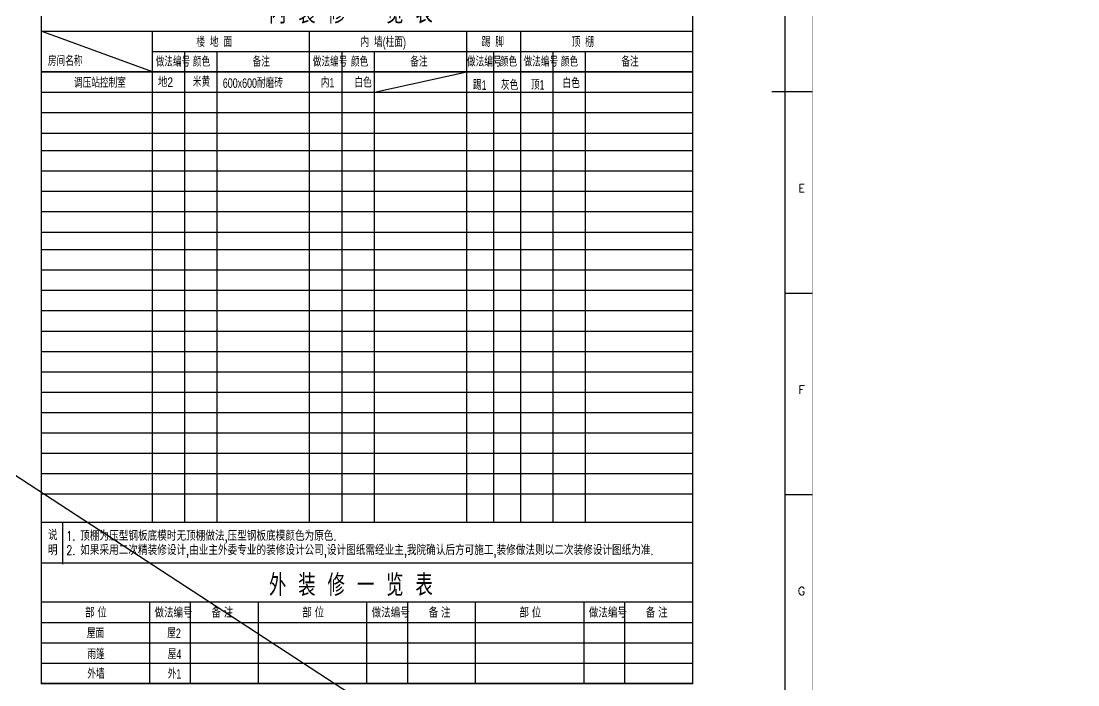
# Model space of a CAD drawing. Header units: millimetres. Extents: x 520869 to 643785, y -152849 to 11200.
# Drawn here: x 604862 to 643785, y -51175 to -26702 of the extents above; entities that cross this region are included whole.
import ezdxf
from ezdxf.enums import TextEntityAlignment as Align

# ---------------------------------------------------------------- set-up
doc = ezdxf.new("R2010")
doc.units = ezdxf.units.MM
doc.header["$LTSCALE"] = 1000
doc.layers.get('0').update_dxf_attribs({"color": 8})
for name, color, linetype in [('-人员定位', 6, 'Continuous'), ('PUB_TEXT', 8, 'Continuous'), ('工程做法表', 8, 'Continuous')]:
    doc.layers.add(name, color=color, linetype=linetype)
doc.styles.add('BIGFONT', font='haiwenrs.shx', dxfattribs={"width": 0.8, "bigfont": 'haiwenhz.shx'})
doc.styles.add('HZ', font='geditxt.shx', dxfattribs={"width": 0.75, "bigfont": 'hzfs_1.shx'})
doc.styles.get("Standard").update_dxf_attribs({"font": 'txt', "bigfont": 'gbcbig.shx'})

# ---------------------------------------------------------------- blocks, each defined once
blk = doc.blocks.new('GEDI_WK_A11')
at = {"color": 3}
for p, q in [((1040, 297), (1050, 297)), ((1040, 222.75), (1050, 222.75)), ((1040, 148.5), (1050, 148.5))]:
    blk.add_line(p, q, dxfattribs=at)
blk.add_lwpolyline([(0, 0, 0.1, 0.1, 0), (1050, 0, 0.1, 0.1, 0), (1050, 594, 0.1, 0.1, 0), (0, 594, 0.1, 0.1, 0)], format="xyseb", close=True, dxfattribs=at)
blk.add_lwpolyline([(25, 10), (1040, 10), (1040, 584), (25, 584)], close=True, dxfattribs=at)
blk.add_lwpolyline([(1035, 297, 0.5, 0.5, 0), (1050, 297, 0.5, 0.5, 0)], format="xyseb", dxfattribs=at)
for s, p in [('E', (1046, 259.88)), ('F', (1046, 185.62)), ('G', (1046, 111.38))]:
    blk.add_text(s, height=3, dxfattribs=at).set_placement(p, align=Align.CENTER)

msp = doc.modelspace()

# ---------------------------------------------------------------- linework, layer by layer
at = {"layer": '-人员定位'}
msp.add_line((520869.1, 11200.5), (643785.5, -68973.2), dxfattribs=at)
at = {"layer": '工程做法表'}
for p, q in [((609701.4, -28577), (605601.4, -27077)), ((605601.4, -27077), (629601.4, -27077)), ((609701.4, -27827), (629601.4, -27827)), ((610895.2, -45177), (610895.2, -27827)), ((612088.9, -45177), (612088.9, -27827)), ((616682.7, -45177), (616682.7, -27827)), ((617876.4, -45177), (617876.4, -27827)), ((622270.2, -45177), (622270.2, -27827)), ((623263.9, -45177), (623263.9, -27827)), ((624457.7, -45177), (624457.7, -27827)), ((625651.4, -45177), (625651.4, -27827)), ((629601.4, -28577), (605601.4, -28577)), ((605601.4, -28577), (629601.4, -28577)), ((605601.4, -28577), (629601.4, -28577)), ((617876.4, -29327), (621276.4, -28577)), ((605601.4, -29327), (629601.4, -29327)), ((605601.4, -30077), (629601.4, -30077)), ((605601.4, -30827), (629601.4, -30827)), ((605601.4, -31477), (629601.4, -31477)), ((605601.4, -31477), (629601.4, -31477)), ((605601.4, -32227), (629601.4, -32227)), ((605601.4, -32977), (629601.4, -32977)), ((605601.4, -33727), (629601.4, -33727)), ((605601.4, -34477), (629601.4, -34477)), ((605601.4, -35127), (629601.4, -35127)), ((605601.4, -35127), (629601.4, -35127)), ((605601.4, -35877), (629601.4, -35877)), ((605601.4, -36627), (629601.4, -36627)), ((605601.4, -37377), (629601.4, -37377)), ((605601.4, -37377), (629601.4, -37377)), ((605601.4, -38127), (629601.4, -38127)), ((605601.4, -38877), (629601.4, -38877)), ((605601.4, -39627), (629601.4, -39627)), ((605601.4, -39627), (629601.4, -39627)), ((605601.4, -40377), (629601.4, -40377)), ((605601.4, -41127), (629601.4, -41127)), ((605601.4, -41877), (629601.4, -41877)), ((605601.4, -42627), (629601.4, -42627)), ((605601.4, -43377), (629601.4, -43377)), ((605601.4, -44127), (629601.4, -44127)), ((605601.4, -45177), (629601.4, -45177)), ((606401.4, -46722.4), (606401.4, -45177)), ((609601.4, -51122.4), (609601.4, -48122.4)), ((611101.4, -51122.4), (611101.4, -48122.4)), ((613601.4, -51122.4), (613601.4, -48122.4)), ((617601.4, -51122.4), (617601.4, -48122.4)), ((619101.4, -51122.4), (619101.4, -48122.4)), ((621601.4, -51122.4), (621601.4, -48122.4)), ((625601.4, -51122.4), (625601.4, -48122.4)), ((627101.4, -51122.4), (627101.4, -48122.4)), ((605601.5, -48872.4), (629601.4, -48872.4)), ((605601.5, -49622.4), (629601.4, -49622.4)), ((605601.5, -50372.4), (629601.4, -50372.4)), ((605601.5, -51122.4), (629601.4, -51122.4))]:
    msp.add_line(p, q, dxfattribs=at)
at = {"layer": '工程做法表', "const_width": 50}
for points in [[(629601.4, -2195.7), (629601.4, -51122.4), (605601.4, -51122.4), (605601.4, -2195.7)], [(605601.4, -27077), (629601.4, -27077)], [(605601.4, -46677), (629601.4, -46677)], [(629601.4, -48122.4), (605601.5, -48122.4)]]:
    msp.add_lwpolyline(points, dxfattribs=at)
at = {"layer": '工程做法表'}
for points in [[(609701.4, -45177), (609701.4, -27077)], [(615488.9, -45177), (615488.9, -27077)], [(621276.4, -45177), (621276.4, -27077)], [(623263.9, -45177), (623263.9, -27077)], [(605601.4, -28577), (629601.4, -28577)], [(605601.4, -45177), (629601.4, -45177)]]:
    msp.add_lwpolyline(points, dxfattribs=at)

# ---------------------------------------------------------------- block references
at = {"xscale": 100, "yscale": 100, "zscale": 100}
msp.add_blockref('GEDI_WK_A11', (529009.7, -59001.6), dxfattribs=at)

# ---------------------------------------------------------------- texts
at = {"layer": 'PUB_TEXT', "style": 'HZ', "width": 0.8}
for s, p in [(' 内 装 修 一 览 表 ', (613552.2, -26791.6)), (' 外 装 修 一 览 表 ', (613552.2, -47896))]:
    msp.add_text(s, height=800, dxfattribs=at).set_placement(p)
at = {"layer": 'PUB_TEXT', "linetype": 'Continuous'}
for s, style, width, p in [('楼  地  面', 'BIGFONT', 0.7, (611316.1, -27649.7)), ('内  墙(柱面)', 'BIGFONT', 0.7, (617362.1, -27649.7)), ('踢  脚', 'BIGFONT', 0.7, (621829.6, -27649.7)), ('顶  棚', 'BIGFONT', 0.7, (625137.1, -27649.7)), ('房间名称', 'BIGFONT', 0.7, (605849.1, -28351.2)), ('做法编号', 'BIGFONT', 0.7, (609817.1, -28377)), ('颜色', 'BIGFONT', 0.7, (611188.5, -28377)), ('备注', 'BIGFONT', 0.7, (613387.8, -28377)), ('做法编号', 'BIGFONT', 0.7, (615604.8, -28377)), ('颜色', 'BIGFONT', 0.7, (617011.3, -28377)), ('备注', 'BIGFONT', 0.7, (619196.3, -28377)), ('做法编号', 'BIGFONT', 0.7, (621286.3, -28377)), ('颜色', 'BIGFONT', 0.7, (622492.8, -28377)), ('做法编号', 'BIGFONT', 0.7, (623368.1, -28377)), ('颜色', 'BIGFONT', 0.7, (624739.3, -28377)), ('备注', 'BIGFONT', 0.7, (626971.3, -28377)), ('调压站控制室', 'BIGFONT', 0.7, (606808.2, -29154.3)), ('米黄', 'BIGFONT', 0.7, (611187, -29117.5)), ('600x600耐磨砖', 'BIGFONT', 0.7, (612291.6, -29161)), ('白色', 'BIGFONT', 0.7, (617139.6, -29147)), ('说', 'BIGFONT', 0.8, (605853.1, -45831.5)), ('1. 顶棚为压型钢板底模时无顶棚做法,压型钢板底模颜色为原色.', 'HZ', 0.75, (606522.3, -45859)), ('明', 'BIGFONT', 0.8, (605853.1, -46391)), ('2. 如果采用二次精装修设计,由业主外委专业的装修设计公司,设计图纸需经业主,我院确认后方可施工,装修做法则以二次装修设计图纸为准.', 'HZ', 0.75, (606522.3, -46384)), ('部 位', 'BIGFONT', 0.8, (607217.1, -48692.8)), ('做法编号', 'BIGFONT', 0.8, (609774.3, -48692.8)), ('备 注', 'BIGFONT', 0.8, (611872.9, -48692.8)), ('部 位', 'BIGFONT', 0.8, (615217, -48692.8)), ('做法编号', 'BIGFONT', 0.8, (617774.2, -48692.8)), ('备 注', 'BIGFONT', 0.8, (619872.8, -48692.8)), ('部 位', 'BIGFONT', 0.8, (623217, -48692.8)), ('做法编号', 'BIGFONT', 0.8, (625774.2, -48692.8)), ('备 注', 'BIGFONT', 0.8, (627872.8, -48692.8)), ('屋面', 'BIGFONT', 0.7, (607284.6, -49448.7)), ('屋2', 'BIGFONT', 0.7, (610244.5, -49448.1)), ('雨篷', 'BIGFONT', 0.7, (607302.2, -50220.1)), ('屋4', 'BIGFONT', 0.7, (610262.1, -50219.5)), ('外墙', 'BIGFONT', 0.7, (607302.2, -50946.7)), ('外1', 'BIGFONT', 0.7, (610262.1, -50946.2))]:
    msp.add_text(s, height=350, dxfattribs=dict(at, style=style, width=width)).set_placement(p)
at = {"layer": 'PUB_TEXT', "linetype": 'Continuous', "style": 'BIGFONT'}
for s, width, p in [('地2', 0.8, (610178.6, -29128.5)), ('内1', 0.7, (616151.2, -29147)), ('白色', 0.7, (625123.4, -29167.6)), ('踢1', 0.7, (621756.4, -29236.1)), ('灰色', 0.7, (622855.4, -29236.1)), ('顶1', 0.7, (623890.4, -29225.6))]:
    msp.add_text(s, height=350, dxfattribs=dict(at, width=width)).set_placement(p, align=Align.CENTER)

doc.saveas('drawing.dxf')
